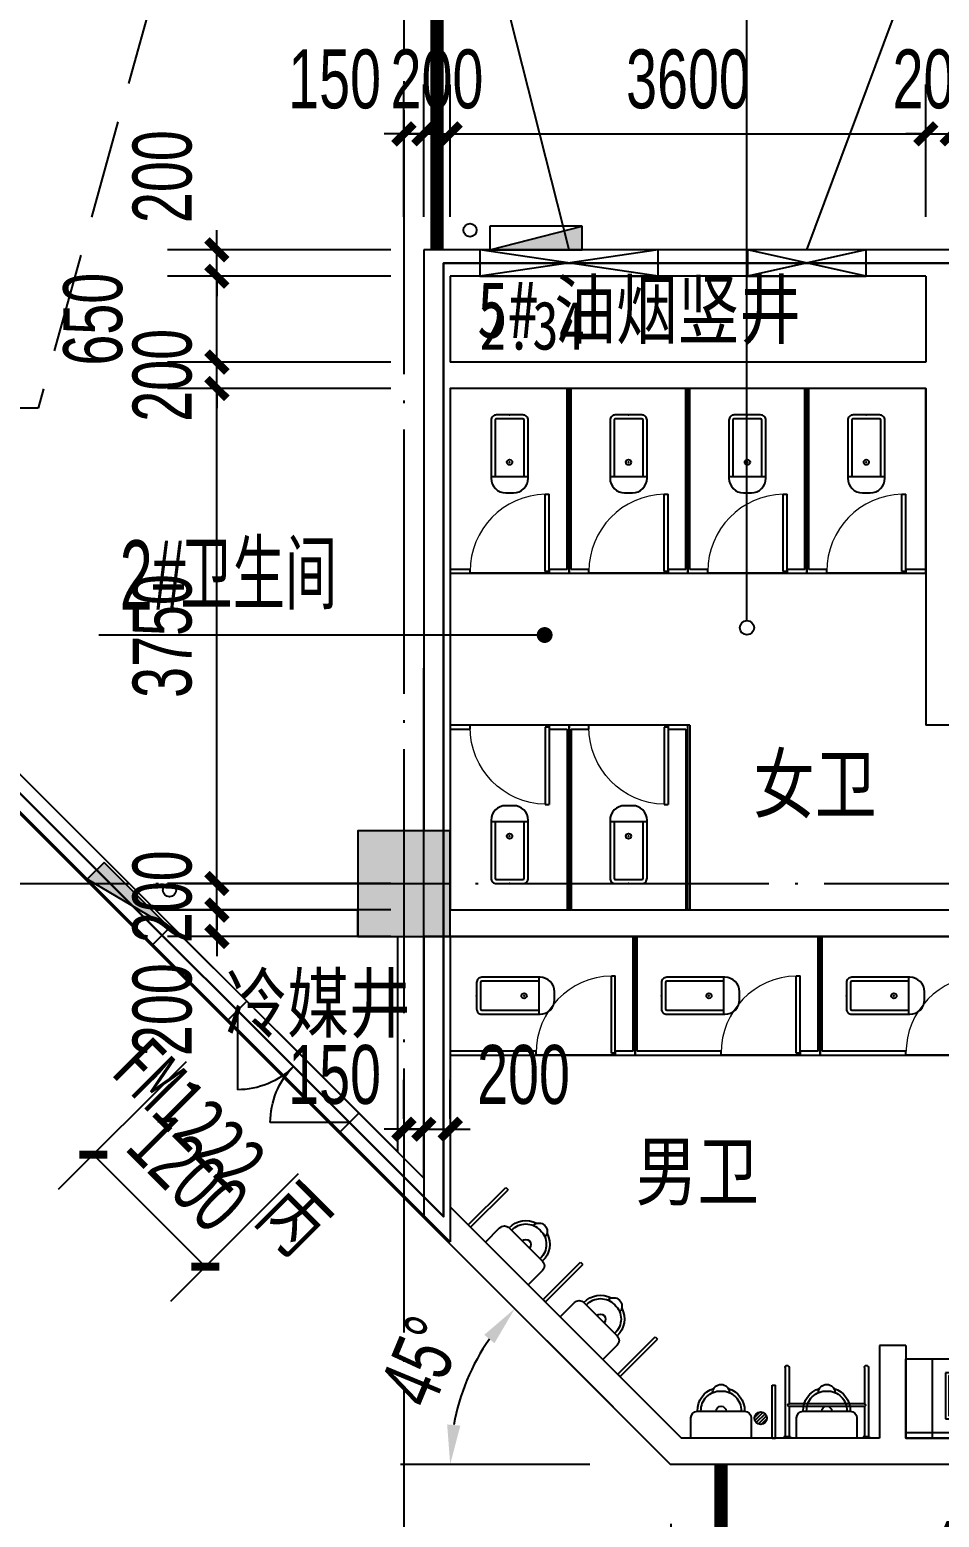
# Model space of a CAD drawing. Extents: x -409435 to 356702, y -107829 to 330904.
# Drawn here: x 92568 to 99452, y 11900 to 23167 of the extents above; entities that cross this region are included whole.
import ezdxf
from ezdxf.xclip import XClip

# ---------------------------------------------------------------- set-up
doc = ezdxf.new("R2010")
doc.units = 0
doc.header["$LTSCALE"] = 1000
doc.header["$MEASUREMENT"] = 0
doc.header["$XCLIPFRAME"] = 0
for name, pattern in [('104-14# 核心筒$0$DOTE', [2.42, 2, -0.2, 0.02, -0.2]), ('X-104 14#平面$0$109 3#平面$0$DASH', [0.35, 0.25, -0.1]), ('X-104 14#平面$0$DASH', [0.35, 0.25, -0.1])]:
    doc.linetypes.add(name, pattern=pattern)
for name, color, linetype in [('01-标注_尺寸', 124, 'Continuous'), ('01-标注_符号', 200, 'Continuous'), ('104-14# 核心筒$0$02-TEXT_标注', 130, 'Continuous'), ('104-14# 核心筒$0$A-I_卫-洁具', 241, 'Continuous'), ('104-14# 核心筒$0$A-I_卫-隔断', 214, 'Continuous'), ('104-14# 核心筒$0$A-TECH_水', 3, 'Continuous'), ('104-14# 核心筒$0$A-TECH_结构', 21, 'Continuous'), ('104-14# 核心筒$0$A_AXIS-轴线', 36, '104-14# 核心筒$0$DOTE'), ('104-14# 核心筒$0$A_STR-砌块墙', 121, 'Continuous'), ('104-14# 核心筒$0$A_STR-砼柱', 51, 'Continuous'), ('104-14# 核心筒$0$LVTRY', 6, 'Continuous'), ('PUB_HATCH', 8, 'Continuous'), ('X-104 14#平面$0$01-标注_符号', 200, 'Continuous'), ('X-104 14#平面$0$02-TEXT_标注', 130, 'Continuous'), ('X-104 14#平面$0$A-SUR_吊顶', 40, 'Continuous'), ('X-104 14#平面$0$A-TECH_暖通', 6, 'Continuous'), ('X-104 14#平面$0$A-TECH_水', 3, 'Continuous'), ('X-104 14#平面$0$A_STR-砌块墙', 121, 'Continuous'), ('X-104 14#平面$0$DOOR_FIRE', 220, 'Continuous'), ('X-104 14#平面$0$DOOR_FIRE_TEXT', 7, 'Continuous'), ('X-104 14#平面$0$DUCT-新风管立管', 3, 'Continuous'), ('X-104 14#平面$0$挡烟垂壁', 5, 'Continuous'), ('建-标注-索引', 75, 'Continuous')]:
    doc.layers.add(name, color=color, linetype=linetype)
doc.layers.add('104-14# 核心筒$0$04-不打印_辅助线', color=165, linetype='Continuous', plot=False)
doc.layers.add('X-104 14#平面$0$000套内', color=226, linetype='Continuous', lineweight=30, plot=False)
doc.styles.add('104-14# 核心筒$0$_TCH_SPACE', font='STXIHEI_0.TTF', dxfattribs={"width": 0.8, "height": 5})
doc.styles.add('104-14# 核心筒$0$Standard', font='STXIHEI_0.TTF', dxfattribs={"width": 0.8})
doc.styles.add('_TCH_DIM_T3', font='ros.shx', dxfattribs={"width": 0.705882, "bigfont": 'jd.shx'})
doc.styles.add('X-104 14#平面$0$_TCH_DIM', font='ros.shx', dxfattribs={"width": 0.8, "bigfont": 'jd.shx'})
doc.styles.add('X-104 14#平面$0$_TCH_WINDOW', font='STXIHEI_0.TTF', dxfattribs={"width": 0.75, "height": 3.5})
doc.styles.add('X-104 14#平面$0$Standard', font='STXIHEI_0.TTF', dxfattribs={"width": 0.8})
doc.dimstyles.new('_TCH_ARCH&&150', dxfattribs={"dimtxt": 446.25, "dimasz": 150, "dimexe": 375, "dimexo": 450, "dimgap": 189.375, "dimtad": 1, "dimdec": 0, "dimzin": 0, "dimdsep": 46, "dimtxsty": '_TCH_DIM_T3', "dimblk": 'ARCHTICK', "dimcen": 0.09, "dimclrt": 7, "dimazin": 2, "dimtfac": 1, "dimtdec": 0, "dimtix": 1, "dimtmove": 2, "dimatfit": 3, "dimfxl": 0, "dimtolj": 1, "dimtzin": 0, "dimarcsym": 0})
doc.dimstyles.new('_TCH_ARROW&&150', dxfattribs={"dimtxt": 446.25, "dimasz": 300, "dimexe": 375, "dimexo": 450, "dimgap": 150, "dimtad": 1, "dimdec": 0, "dimzin": 0, "dimdsep": 46, "dimtxsty": '_TCH_DIM_T3', "dimcen": 0.09, "dimclrt": 7, "dimazin": 2, "dimtfac": 1, "dimtdec": 0, "dimtix": 1, "dimtmove": 2, "dimatfit": 3, "dimfxl": 0, "dimtolj": 1, "dimtzin": 0, "dimarcsym": 0})

# ---------------------------------------------------------------- blocks, each defined once
blk = doc.blocks.new('104-14# 核心筒$0$jhat')
for p, q in [((-395, -250), (-395, 250)), ((-395, 250), (-45, 250)), ((-45, 250), (-45, 12)), ((-220, 32), (-220, 5)), ((-125, 8), (12, 14)), ((-125, 8), (-125, -8)), ((12, 14), (12, -14)), ((-225, 0), (-254, 0)), ((-220, -5), (-220, -33)), ((-187, 0), (-215, 0)), ((-125, -8), (12, -14)), ((-45, -12), (-45, -250)), ((-45, -250), (-395, -250))]:
    blk.add_line(p, q)
at = {"color": 8}
blk.add_lwpolyline([(-70, -11), (-70, -225), (-370, -225), (-370, 225), (-70, 225), (-70, 11)], dxfattribs=at)
at = {"ltscale": 1000, "const_width": 0.84}
blk.add_lwpolyline([(-220, 0, 1), (-220, 0, 1)], format="xyb", close=True, dxfattribs=at)
for points in [[(7, 81), (30, 81), (30, 51), (7, 51)], [(12, -21), (30, -21), (30, 21), (12, 21)], [(7, -81), (30, -81), (30, -51), (7, -51)]]:
    blk.add_lwpolyline(points, close=True)
blk.add_circle((-220, 0), 25.2)
at = {"layer": '104-14# 核心筒$0$04-不打印_辅助线'}
blk.add_lwpolyline([(100, -350), (100, 350), (-500, 350), (-500, -350)], close=True, dxfattribs=at)
blk = doc.blocks.new('104-14# 核心筒$0$$lvtry$00000200')
at = {"color": 0}
for p, q in [((-110, -40, 0), (-110, -470, 0)), ((100, -30, 0), (-100, -30, 0)), ((110, -470, 0), (110, -40, 0))]:
    blk.add_line(p, q, dxfattribs=at)
at = {"color": 0, "elevation": 0}
blk.add_lwpolyline([(100, 0), (-100, 0, 0.414214), (-140, -40), (-140, -480, 0.414214), (-30, -590), (30, -590, 0.414214), (140, -480), (140, -40, 0.414214)], format="xyb", close=True, dxfattribs=at)
blk.add_lwpolyline([(140, -470), (-140, -470)], dxfattribs=at)
at = {"color": 0}
blk.add_circle((0, -359, 0), 20, dxfattribs=at)
for centre, start, end in [((-100, -40, 0), 90, 180), ((100, -40, 0), 0, 90)]:
    blk.add_arc(centre, 10, start, end, dxfattribs=at)
for p in [(0, 0), (0, -359, 0)]:
    blk.add_point(p, dxfattribs=at)
blk = doc.blocks.new('104-14# 核心筒$0$hgfasg')
at = {"layer": '104-14# 核心筒$0$04-不打印_辅助线'}
blk.add_lwpolyline([(-450, 1400), (450, 1400), (450, 0), (-450, 0)], close=True, dxfattribs=at)
at = {"yscale": -1}
blk.add_blockref('104-14# 核心筒$0$$lvtry$00000200', (0, 200), dxfattribs=at)
blk = doc.blocks.new('104-14# 核心筒$0$A-toilet-F2$0$A-toilet-F3$0$xb')
for p, q in [((-229, 152), (-229, 0)), ((178, 203), (-178, 203)), ((229, 0), (229, 152)), ((-229, 0), (229, 0))]:
    blk.add_line(p, q)
for centre, radius, start, end in [((-6, 210), 172, 106.6069, 182.1211), ((-6, 210), 146, 87.8789, 182.1211), ((0, 343), 63.5, 1.0707, 178.9293), ((6, 210), 146, 357.8789, 92.1211), ((6, 210), 172, 357.8789, 73.3931), ((0, 203), 38.1, 0, 180), ((-178, 152), 50.8, 90, 180), ((178, 152), 50.8, 0, 90)]:
    blk.add_arc(centre, radius, start, end)
blk = doc.blocks.new('104-14# 核心筒$0$A$C0B6E3E5F')
at = {"layer": '104-14# 核心筒$0$A-I_卫-隔断'}
for p, q in [((-12.5, 0), (-12.5, 400)), ((-12.5, 400), (12.5, 400)), ((12.5, 0), (12.5, 400)), ((-12.5, 0), (12.5, 0))]:
    blk.add_line(p, q, dxfattribs=at)
blk = doc.blocks.new('104-14# 核心筒$0$104-8910 核心筒$0$fraehtj')
for p, q in [((-535, 315), (-10, 315)), ((-535, 285), (-260, 285)), ((-260, -285), (-260, 285)), ((-240, -285), (-240, 285)), ((-240, 285), (-10, 285)), ((-10, 275), (-10, 325)), ((-10, 325), (0, 325)), ((-10, 275), (0, 275)), ((-535, -285), (-260, -285)), ((-535, -315), (-10, -315)), ((-240, -285), (-10, -285)), ((-10, -325), (-10, -275)), ((-10, -275), (0, -275)), ((-10, -325), (0, -325))]:
    blk.add_line(p, q)
for centre, radius, start, end in [((-535, 300), 15, 90, 270), ((-250, 285), 10, 360, 180), ((-535, -300), 15, 90, 270), ((-250, -285), 10, 180, 0)]:
    blk.add_arc(centre, radius, start, end)
blk = doc.blocks.new('104-14# 核心筒$0$$DorLib2D$00000001')
for p, q in [((0.45, 0.975), (0.5, 0.975)), ((0.45, 0), (0.45, 0.975)), ((0.5, 0), (0.5, 0.975)), ((0.5, 0), (0.45, 0))]:
    blk.add_line(p, q)
at = {"lineweight": 13}
blk.add_arc((0.475, 0), 0.975, 91.4693, 180, dxfattribs=at)
blk = doc.blocks.new('_FZH')
blk.add_lwpolyline([(-0.5, -0.5), (0.5, -0.5), (0.5, 0.5), (-0.5, 0.5)], close=True)
at = {"layer": 'PUB_HATCH'}
blk.add_solid([(-0.5, -0.5), (0.5, -0.5), (-0.5, 0.5), (0.5, 0.5)], dxfattribs=at)
blk = doc.blocks.new('104-14# 核心筒$0$$TwtSys$00000141')
for p, q in [((-94, 8), (-10, 92)), ((-94, 8), (-10, 92)), ((-87, -35), (35, 87)), ((-87, -35), (35, 87)), ((-66, -66), (66, 66)), ((-66, -66), (66, 66)), ((-32, -87), (88, 33)), ((-32, -87), (88, 33)), ((11, -92), (92, -11)), ((11, -92), (92, -11))]:
    blk.add_line(p, q)
blk.add_circle((0, 0), 94)
blk.add_circle((0, 0), 94)
blk = doc.blocks.new('104-14# 核心筒')
at = {"layer": '104-14# 核心筒$0$A-I_卫-洁具', "ltscale": 0.1}
blk.add_lwpolyline([(101650, 12500), (99200, 12500), (99200, 13100), (101650, 13100)], dxfattribs=at)
blk.add_lwpolyline([(99200, 12500), (102250, 12500), (102250, 12540), (99200, 12540)], close=True, dxfattribs=at)
at = {"layer": '104-14# 核心筒$0$A-I_卫-隔断'}
for p, q in [((96635, 19080), (96635, 20450)), ((96635, 20450), (96665, 20450)), ((96665, 19080), (96665, 20450)), ((97535, 19080), (97535, 20450)), ((97535, 20450), (97565, 20450)), ((97565, 19080), (97565, 20450)), ((98435, 19080), (98435, 20450)), ((98435, 20450), (98465, 20450)), ((98465, 19080), (98465, 20450)), ((95900, 19080), (95750, 19080)), ((95750, 19080), (95750, 19050)), ((95750, 19050), (95900, 19050)), ((95900, 19050), (95900, 19080)), ((96500, 19050), (95900, 19050)), ((96635, 19080), (96500, 19080)), ((96500, 19080), (96500, 19050)), ((96500, 19050), (96650, 19050)), ((96650, 19050), (96800, 19050)), ((96800, 19080), (96665, 19080)), ((96800, 19050), (96800, 19080)), ((97400, 19050), (96800, 19050)), ((97535, 19080), (97400, 19080)), ((97400, 19080), (97400, 19050)), ((97400, 19050), (97550, 19050)), ((97550, 19050), (97700, 19050)), ((97700, 19080), (97565, 19080)), ((97700, 19050), (97700, 19080)), ((98300, 19050), (97700, 19050)), ((98435, 19080), (98300, 19080)), ((98300, 19080), (98300, 19050)), ((98300, 19050), (98450, 19050)), ((98450, 19050), (98600, 19050)), ((98600, 19080), (98465, 19080)), ((98600, 19050), (98600, 19080)), ((99200, 19050), (98600, 19050)), ((99350, 19080), (99200, 19080)), ((99200, 19080), (99200, 19050)), ((99200, 19050), (99350, 19050)), ((99350, 19050), (99350, 19080)), ((95900, 17900), (95750, 17900)), ((95750, 17900), (95750, 17870)), ((95750, 17870), (95900, 17870)), ((96500, 17900), (95900, 17900)), ((95900, 17870), (95900, 17900)), ((96650, 17900), (96500, 17900)), ((96500, 17900), (96500, 17870)), ((96500, 17870), (96635, 17870)), ((96635, 17870), (96635, 16500)), ((96800, 17900), (96650, 17900)), ((96665, 17870), (96665, 16500)), ((96665, 17870), (96800, 17870)), ((97400, 17900), (96800, 17900)), ((96800, 17870), (96800, 17900)), ((97565, 17900), (97400, 17900)), ((97400, 17900), (97400, 17870)), ((97400, 17870), (97535, 17870)), ((97535, 17870), (97535, 16500)), ((97565, 17900), (97565, 16500)), ((96665, 16500), (96635, 16500)), ((97565, 16500), (97535, 16500)), ((97135, 15430), (97135, 16300)), ((97135, 16300), (97165, 16300)), ((97165, 15430), (97165, 16300)), ((98535, 15430), (98535, 16300)), ((98535, 16300), (98565, 16300)), ((98565, 15430), (98565, 16300)), ((96400, 15430), (95750, 15430)), ((95750, 15430), (95750, 15400)), ((95750, 15400), (96400, 15400)), ((96400, 15400), (96400, 15430)), ((97000, 15400), (96400, 15400)), ((97135, 15430), (97000, 15430)), ((97000, 15430), (97000, 15400)), ((97000, 15400), (97150, 15400)), ((97150, 15400), (97800, 15400)), ((97800, 15430), (97165, 15430)), ((97800, 15400), (97800, 15430)), ((98400, 15400), (97800, 15400)), ((98535, 15430), (98400, 15430)), ((98400, 15430), (98400, 15400)), ((98400, 15400), (98550, 15400)), ((98550, 15400), (99200, 15400)), ((99200, 15430), (98565, 15430)), ((99200, 15400), (99200, 15430)), ((99800, 15400), (99200, 15400))]:
    blk.add_line(p, q, dxfattribs=at)
at = {"layer": '104-14# 核心筒$0$A-TECH_结构'}
blk.add_lwpolyline([(96307.9, 16700), (96307.9, 16700)], dxfattribs=at)
at = {"layer": '104-14# 核心筒$0$A_AXIS-轴线'}
for p, q in [((95400, 54018.4), (95400, -8545.1)), ((-24839, 16700), (120259.9, 16700))]:
    blk.add_line(p, q, dxfattribs=at)
at = {"layer": '104-14# 核心筒$0$A_STR-砌块墙'}
for p, q in [((95550, 21500), (95550, 20550)), ((99450, 21500), (95550, 21500)), ((102350, 21500), (99450, 21500)), ((95750, 21300), (95750, 20650)), ((99350, 21300), (95750, 21300)), ((99350, 21300), (99350, 20650)), ((99350, 20650), (95750, 20650)), ((95550, 20550), (95550, 17100)), ((95750, 20450), (95750, 17100)), ((99350, 20450), (95750, 20450)), ((99350, 20450), (99350, 18600)), ((99350, 18600), (99350, 17900)), ((99550, 17900), (99350, 17900)), ((95750, 16500), (100050, 16500)), ((95550, 16300), (95550, 14168.8)), ((95750, 16300), (99950, 16300)), ((95750, 16300), (95750, 14251.6)), ((95750, 14251.6), (97501.6, 12500)), ((95550, 14168.8), (97418.8, 12300)), ((99000, 13200), (99000, 12500)), ((99200, 13200), (99000, 13200)), ((99200, 13200), (99200, 12500)), ((99000, 12500), (97501.6, 12500)), ((102250, 12500), (99200, 12500)), ((99100, 12300), (97418.8, 12300)), ((102350, 12300), (99100, 12300))]:
    blk.add_line(p, q, dxfattribs=at)
at = {"rotation": 314.999999999999}
for p in [(95896, 14105.6), (96461.7, 13539.9), (97027.4, 12974.3)]:
    blk.add_blockref('104-14# 核心筒$0$A$C0B6E3E5F', p, dxfattribs=at)
blk.add_blockref('104-14# 核心筒$0$A$C0B6E3E5F', (98200.3, 12500))
at = {"layer": '104-14# 核心筒$0$A-I_卫-洁具', "ltscale": 0.1, "xscale": -1}
for name, p, rotation in [('104-14# 核心筒$0$hgfasg', (96200, 20450), 180), ('104-14# 核心筒$0$hgfasg', (97100, 20450), 180), ('104-14# 核心筒$0$hgfasg', (98000, 20450), 180), ('104-14# 核心筒$0$hgfasg', (98900, 20450), 180), ('104-14# 核心筒$0$hgfasg', (95750, 15850), 270), ('104-14# 核心筒$0$hgfasg', (97150, 15850), 270), ('104-14# 核心筒$0$hgfasg', (98550, 15850), 270), ('104-14# 核心筒$0$A-toilet-F2$0$A-toilet-F3$0$xb', (96178.8, 13822.8), 314.9999999997665), ('104-14# 核心筒$0$A-toilet-F2$0$A-toilet-F3$0$xb', (96744.5, 13257.1), 314.9999999997665), ('104-14# 核心筒$0$jhat', (99750, 12600), 90)]:
    blk.add_blockref(name, p, dxfattribs=dict(at, rotation=rotation))
for name, p in [('104-14# 核心筒$0$hgfasg', (96200, 16500)), ('104-14# 核心筒$0$hgfasg', (97100, 16500)), ('104-14# 核心筒$0$A-toilet-F2$0$A-toilet-F3$0$xb', (97800.3, 12500)), ('104-14# 核心筒$0$A-toilet-F2$0$A-toilet-F3$0$xb', (98600.3, 12500))]:
    blk.add_blockref(name, p, dxfattribs=at)
at = {"layer": '104-14# 核心筒$0$A-I_卫-隔断', "xscale": -600, "zscale": 30, "rotation": 180}
for p, yscale in [((96200, 19065), -600), ((97100, 19065), -600), ((98000, 19065), -600), ((98900, 19065), -600), ((96200, 17885), 600), ((97100, 17885), 600), ((96700, 15415), -600), ((98100, 15415), -600), ((99500, 15415), -600)]:
    blk.add_blockref('104-14# 核心筒$0$$DorLib2D$00000001', p, dxfattribs=dict(at, yscale=yscale))
at = {"layer": '104-14# 核心筒$0$A-TECH_水', "xscale": 0.5, "yscale": 0.5, "zscale": 0.5, "rotation": 180}
blk.add_blockref('104-14# 核心筒$0$$TwtSys$00000141', (98100.3, 12650.4), dxfattribs=at)
at = {"layer": '104-14# 核心筒$0$A_STR-砼柱', "xscale": 700, "yscale": 800, "zscale": 800}
blk.add_blockref('_FZH', (95400, 16700), dxfattribs=at)
at = {"layer": '104-14# 核心筒$0$LVTRY', "xscale": -1, "rotation": 90}
blk.add_blockref('104-14# 核心筒$0$104-8910 核心筒$0$fraehtj', (98600.3, 12500), dxfattribs=at)
at = {"layer": '104-14# 核心筒$0$02-TEXT_标注', "style": '104-14# 核心筒$0$Standard', "width": 0.8}
for s, p in [('女卫', (98043.5, 17240.3)), ('男卫', (97153.7, 14307.2))]:
    blk.add_text(s, height=428.14, dxfattribs=at).set_placement(p)
at = {"layer": '104-14# 核心筒$0$04-不打印_辅助线', "style": '104-14# 核心筒$0$_TCH_SPACE', "width": 0.8}
blk.add_text('2.34', height=366.98, dxfattribs=at).set_placement((95972.1, 20744.6))
blk = doc.blocks.new('X-104 14#平面$0$$TwtSys$00000434')
for p, q in [((-0.5, 0.5), (-0.5, -0.5)), ((-0.5, -0.5), (0.5, 0.5)), ((0.5, 0.5), (-0.5, 0.5)), ((0.5, -0.5), (0.5, 0.5)), ((-0.5, -0.5), (0.5, -0.5))]:
    blk.add_line(p, q)
blk.add_solid([(0.5, -0.5), (0.5, 0.5), (-0.5, -0.5)])
blk = doc.blocks.new('X-104 14#平面$0$A$C324F6C76')
at = {"layer": 'X-104 14#平面$0$A-TECH_水'}
for centre in [(-20000, 21650), (-22275, 16650)]:
    blk.add_circle(centre, 50, dxfattribs=at)
at = {"layer": 'X-104 14#平面$0$A-TECH_水', "zscale": 700}
for p, xscale, yscale, rotation in [((-19500, 21590), -700, -180, 179.9999999999973), ((-22586, 16549), 700, 180, 134.9999899820875)]:
    blk.add_blockref('X-104 14#平面$0$$TwtSys$00000434', p, dxfattribs=dict(at, xscale=xscale, yscale=yscale, rotation=rotation))
blk = doc.blocks.new('*U432')
blk.add_lwpolyline([(200, 0), (200, 1350), (0, 1350), (0, 0), (200, 0), (0, 1350), (0, 0), (200, 1350)])
blk = doc.blocks.new('*U422')
blk.add_lwpolyline([(200, 0), (200, 900), (0, 900), (0, 0), (200, 0), (0, 900), (0, 0), (200, 900)])
blk = doc.blocks.new('X-104 14#平面$0$sdfjladfiididid')
at = {"layer": 'X-104 14#平面$0$A-TECH_暖通', "rotation": 90}
for name, p in [('*U432', (97325, 21300)), ('*U422', (98900, 21300))]:
    blk.add_blockref(name, p, dxfattribs=at)
blk = doc.blocks.new('X-104 14#平面$0$$DorLib2D$00000116')
at = {"color": 0}
for p, q in [((-0.5, 0), (-0.1464, 0.3536)), ((0.5, 0), (0.1464, 0.3536))]:
    blk.add_line(p, q, dxfattribs=at)
for centre, start, end in [((-0.5, 0), 0, 45), ((0.5, 0), 135, 180)]:
    blk.add_arc(centre, 0.5, start, end, dxfattribs=at)
blk = doc.blocks.new('X-104 14#平面')
blk.add_line((95550, 14469.2), (95550, 18332))
at = {"layer": 'Defpoints', "color": 1}
blk.add_lwpolyline([(116600.2, 11900), (107450, 11900), (107450, 21300), (102350, 21300), (102350, 18700), (104750, 18700), (104750, 16300), (100150, 16300), (100150, 14800), (104750, 14800), (104750, 12300), (97418.8, 12300), (77552.9, 32183.5), (74724.4, 29355.1), (86750, 17329.5), (86750, 10200), (93750, 10200), (93750, 7900), (95050, 7900), (95050, 8100), (100667.2, 8100), (110242.7, 1395.5), (116600.2, 10475)], close=True, dxfattribs=at)
at = {"layer": 'X-104 14#平面$0$000套内'}
blk.add_lwpolyline([(96133, 32326.4), (85535.9, 35276.2), (87132.4, 41014.3), (83542.7, 42013), (76213.2, 35359.5), (78361.9, 32992.5), (77623.6, 32254.2), (95700, 14177.8), (95700, 21400), (113750, 21400), (113750, 26000), (116750.2, 26000), (116750.2, 38348.2), (99169.4, 43239.7)], close=True, dxfattribs=at)
at = {"layer": 'X-104 14#平面$0$01-标注_符号'}
for p, q in [((94980.4, 18582.7), (93090.9, 18582.7)), ((96465.1, 18582.7), (94980.4, 18582.7))]:
    blk.add_line(p, q, dxfattribs=at)
at = {"layer": 'X-104 14#平面$0$01-标注_符号', "const_width": 60}
blk.add_lwpolyline([(96495.1, 18582.7, 1), (96435.1, 18582.7, 1)], format="xyb", close=True, dxfattribs=at)
at = {"layer": 'X-104 14#平面$0$A-SUR_吊顶', "linetype": 'X-104 14#平面$0$109 3#平面$0$DASH', "ltscale": 3}
blk.add_lwpolyline([(109062.3, -4432.1), (119297.3, 10714.5), (117562.9, 11100.5), (120741.8, 38794.6), (99426.9, 44725), (92631.2, 20300), (86987.2, 20300), (86987.2, 21500), (8392.2, 21500), (5688.7, 8781.2), (-2733.6, 10571.4), (-6009.8, -4841.7), (40178.1, -2825.1), (39845.1, -4916.4), (83845.6, -2647.5)], close=True, dxfattribs=at)
at = {"layer": 'X-104 14#平面$0$A_STR-砌块墙'}
for p, q in [((93519.2, 16500), (83280.4, 26738.8)), ((83139, 26597.3), (93407, 16329.3)), ((95050, 16500), (93519.2, 16500)), ((95050, 16300), (95050, 16500)), ((93407, 16329.3), (94068.9, 15667.4)), ((95050, 16300), (93719.2, 16300)), ((94210.3, 15808.9), (93719.2, 16300)), ((95550, 16300), (95550, 14469.2)), ((95750, 16300), (95550, 16300)), ((95750, 16300), (95750, 13986.3)), ((94068.9, 15667.4), (94210.3, 15808.9)), ((95058.9, 14960.3), (94917.4, 14818.9)), ((95550, 14469.2), (95058.9, 14960.3)), ((94917.4, 14818.9), (95750, 13986.3))]:
    blk.add_line(p, q, dxfattribs=at)
at = {"layer": 'X-104 14#平面$0$DOOR_FIRE'}
for p, q in [((94210.3, 15808.9), (95058.9, 14960.3)), ((94068.9, 15667.4), (94917.4, 14818.9))]:
    blk.add_line(p, q, dxfattribs=at)
at = {"layer": 'X-104 14#平面$0$DUCT-新风管立管', "color": 1}
blk.add_lwpolyline([(95350, 14669.2), (93519.2, 16500), (95050, 16500), (95050, 16300), (95350, 16300)], close=True, dxfattribs=at)
at = {"layer": 'X-104 14#平面$0$挡烟垂壁', "linetype": 'X-104 14#平面$0$DASH', "ltscale": 2, "const_width": 100}
for points in [[(95650, 21500), (95650, 25300)], [(97800, 8100), (97800, 12300)]]:
    blk.add_lwpolyline(points, dxfattribs=at)
ref = blk.add_blockref('104-14# 核心筒', (0, 0))
XClip(ref).set_block_clipping_path([(-38664.3623821461, -25500), (139216.5485069363, 330900)])
for name, p in [('X-104 14#平面$0$A$C324F6C76', (115900, 0)), ('X-104 14#平面$0$sdfjladfiididid', (0, 0))]:
    blk.add_blockref(name, p)
at = {"layer": 'X-104 14#平面$0$DOOR_FIRE', "xscale": 1200, "yscale": -1200, "zscale": 200, "rotation": 314.9999999999998}
blk.add_blockref('X-104 14#平面$0$$DorLib2D$00000116', (94563.9, 15313.9), dxfattribs=at)
at = {"layer": 'X-104 14#平面$0$02-TEXT_标注'}
for s, height, style, width, p in [('油烟竖井', 428.14, 'X-104 14#平面$0$Standard', 0.8, (96537.3, 20833.4, 3000)), ('5#', 428.14, 'X-104 14#平面$0$Standard', 0.8, (95953.2, 20833.4, 3000)), ('2#', 525, 'X-104 14#平面$0$_TCH_DIM', 0.64, (93248.4, 18775.2)), ('卫生间', 520.93, 'X-104 14#平面$0$_TCH_DIM', 0.8, (93707.6, 18775.2)), ('冷媒井', 428.14, 'X-104 14#平面$0$Standard', 0.8, (94048.9, 15579.6))]:
    blk.add_text(s, height=height, dxfattribs=dict(at, style=style, width=width)).set_placement(p)
at = {"layer": 'X-104 14#平面$0$DOOR_FIRE_TEXT', "style": 'X-104 14#平面$0$_TCH_WINDOW', "width": 0.75}
for s, height, p in [('FM1222', 428.14, (93167, 15264.8)), ('丙', 428.1, (94267.3, 14164.5))]:
    blk.add_text(s, height=height, rotation=315, dxfattribs=at).set_placement(p)
blk = doc.blocks.new('sjdfadsfiididdi')
at = {"layer": '建-标注-索引'}
for p, q in [((96650, 21500), (96035, 23935)), ((98450, 21500), (99358, 23935))]:
    blk.add_line(p, q, dxfattribs=at)
blk = doc.blocks.new('_ArchTick')
at = {"color": 0, "linetype": 'ByBlock', "const_width": 0.4}
blk.add_lwpolyline([(-0.5, -0.5), (0.5, 0.5)], dxfattribs=at)
blk = doc.blocks.new('*D1173')
at = {"layer": '01-标注_尺寸', "color": 0, "lineweight": -2, "transparency": 16777216}
for p, q in [((97419, 11850), (97419, 10858)), ((102250, 11850), (102250, 10858)), ((97419, 11233), (102250, 11233))]:
    blk.add_line(p, q, dxfattribs=at)
at = {"layer": 'Defpoints', "color": 0, "transparency": 16777216}
for p in [(97419, 12300), (102250, 12300), (102250, 11233)]:
    blk.add_point(p, dxfattribs=at)
at = {"layer": '01-标注_尺寸', "color": 0, "lineweight": -2, "transparency": 16777216, "xscale": 150, "yscale": 150, "zscale": 150, "rotation": 180}
blk.add_blockref('_ArchTick', (97419, 11233), dxfattribs=at)
at = {"layer": '01-标注_尺寸', "color": 0, "lineweight": -2, "transparency": 16777216, "xscale": 150, "yscale": 150, "zscale": 150}
blk.add_blockref('_ArchTick', (102250, 11233), dxfattribs=at)
at = {"layer": '01-标注_尺寸', "color": 7, "transparency": 16777216, "insert": (99834, 11645), "char_height": 446.2, "attachment_point": 5, "style": '_TCH_DIM_T3'}
blk.add_mtext('\\A1;4831', dxfattribs=at)
blk = doc.blocks.new('*D1177')
at = {"layer": '01-标注_尺寸', "color": 0, "lineweight": -2, "transparency": 16777216}
for p, q in [((95400, 21750), (95400, 22754)), ((95550, 21750), (95550, 22754)), ((95400, 22379), (95250, 22379)), ((95400, 22379), (95550, 22379)), ((95550, 22379), (95700, 22379))]:
    blk.add_line(p, q, dxfattribs=at)
at = {"layer": 'Defpoints', "color": 0, "transparency": 16777216}
for p in [(95550, 22379), (95400, 21300), (95550, 21300)]:
    blk.add_point(p, dxfattribs=at)
at = {"layer": '01-标注_尺寸', "color": 0, "lineweight": -2, "transparency": 16777216, "xscale": 150, "yscale": 150, "zscale": 150}
blk.add_blockref('_ArchTick', (95400, 22379), dxfattribs=at)
at = {"layer": '01-标注_尺寸', "color": 0, "lineweight": -2, "transparency": 16777216, "xscale": 150, "yscale": 150, "zscale": 150, "rotation": 180}
blk.add_blockref('_ArchTick', (95550, 22379), dxfattribs=at)
at = {"layer": '01-标注_尺寸', "color": 7, "transparency": 16777216, "insert": (94875, 22792), "char_height": 446.2, "attachment_point": 5, "style": '_TCH_DIM_T3'}
blk.add_mtext('\\A1;150', dxfattribs=at)
blk = doc.blocks.new('*D1178')
at = {"layer": '01-标注_尺寸', "color": 0, "lineweight": -2, "transparency": 16777216}
for p, q in [((95550, 21750), (95550, 22754)), ((95750, 21750), (95750, 22754)), ((95550, 22379), (95400, 22379)), ((95550, 22379), (95750, 22379)), ((95750, 22379), (95900, 22379))]:
    blk.add_line(p, q, dxfattribs=at)
at = {"layer": 'Defpoints', "color": 0, "transparency": 16777216}
for p in [(95750, 22379), (95550, 21300), (95750, 21300)]:
    blk.add_point(p, dxfattribs=at)
at = {"layer": '01-标注_尺寸', "color": 0, "lineweight": -2, "transparency": 16777216, "xscale": 150, "yscale": 150, "zscale": 150}
blk.add_blockref('_ArchTick', (95550, 22379), dxfattribs=at)
at = {"layer": '01-标注_尺寸', "color": 0, "lineweight": -2, "transparency": 16777216, "xscale": 150, "yscale": 150, "zscale": 150, "rotation": 180}
blk.add_blockref('_ArchTick', (95750, 22379), dxfattribs=at)
at = {"layer": '01-标注_尺寸', "color": 7, "transparency": 16777216, "insert": (95650, 22792), "char_height": 446.2, "attachment_point": 5, "style": '_TCH_DIM_T3'}
blk.add_mtext('\\A1;200', dxfattribs=at)
blk = doc.blocks.new('*D1179')
at = {"layer": '01-标注_尺寸', "color": 0, "lineweight": -2, "transparency": 16777216}
for p, q in [((95750, 21750), (95750, 22754)), ((99350, 21750), (99350, 22754)), ((95750, 22379), (99350, 22379))]:
    blk.add_line(p, q, dxfattribs=at)
at = {"layer": 'Defpoints', "color": 0, "transparency": 16777216}
for p in [(99350, 22379), (95750, 21300), (99350, 21300)]:
    blk.add_point(p, dxfattribs=at)
at = {"layer": '01-标注_尺寸', "color": 0, "lineweight": -2, "transparency": 16777216, "xscale": 150, "yscale": 150, "zscale": 150, "rotation": 180}
blk.add_blockref('_ArchTick', (95750, 22379), dxfattribs=at)
at = {"layer": '01-标注_尺寸', "color": 0, "lineweight": -2, "transparency": 16777216, "xscale": 150, "yscale": 150, "zscale": 150}
blk.add_blockref('_ArchTick', (99350, 22379), dxfattribs=at)
at = {"layer": '01-标注_尺寸', "color": 7, "transparency": 16777216, "insert": (97550, 22792), "char_height": 446.2, "attachment_point": 5, "style": '_TCH_DIM_T3'}
blk.add_mtext('\\A1;3600', dxfattribs=at)
blk = doc.blocks.new('*D1180')
at = {"layer": '01-标注_尺寸', "color": 0, "lineweight": -2, "transparency": 16777216}
for p, q in [((99350, 21750), (99350, 22754)), ((99550, 21750), (99550, 22754)), ((99350, 22379), (99200, 22379)), ((99350, 22379), (99550, 22379)), ((99550, 22379), (99700, 22379))]:
    blk.add_line(p, q, dxfattribs=at)
at = {"layer": 'Defpoints', "color": 0, "transparency": 16777216}
for p in [(99550, 22379), (99350, 21300), (99550, 21300)]:
    blk.add_point(p, dxfattribs=at)
at = {"layer": '01-标注_尺寸', "color": 0, "lineweight": -2, "transparency": 16777216, "xscale": 150, "yscale": 150, "zscale": 150}
blk.add_blockref('_ArchTick', (99350, 22379), dxfattribs=at)
at = {"layer": '01-标注_尺寸', "color": 0, "lineweight": -2, "transparency": 16777216, "xscale": 150, "yscale": 150, "zscale": 150, "rotation": 180}
blk.add_blockref('_ArchTick', (99550, 22379), dxfattribs=at)
at = {"layer": '01-标注_尺寸', "color": 7, "transparency": 16777216, "insert": (99450, 22792), "char_height": 446.2, "attachment_point": 5, "style": '_TCH_DIM_T3'}
blk.add_mtext('\\A1;200', dxfattribs=at)
blk = doc.blocks.new('*D1184')
at = {"layer": '01-标注_尺寸', "color": 0, "lineweight": -2, "transparency": 16777216}
for p, q in [((93984, 16500), (93984, 16650)), ((95300, 16500), (93609, 16500)), ((93984, 16300), (93984, 16500)), ((95300, 16300), (93609, 16300)), ((93984, 16300), (93984, 16150))]:
    blk.add_line(p, q, dxfattribs=at)
at = {"layer": 'Defpoints', "color": 0, "transparency": 16777216}
for p in [(93984, 16500), (95750, 16500), (95750, 16300)]:
    blk.add_point(p, dxfattribs=at)
at = {"layer": '01-标注_尺寸', "color": 0, "lineweight": -2, "transparency": 16777216, "xscale": 150, "yscale": 150, "zscale": 150}
for p, rotation in [((93984, 16500), 270), ((93984, 16300), 90)]:
    blk.add_blockref('_ArchTick', p, dxfattribs=dict(at, rotation=rotation))
at = {"layer": '01-标注_尺寸', "color": 7, "transparency": 16777216, "insert": (93572, 15745), "char_height": 446.2, "attachment_point": 5, "rotation": 90, "style": '_TCH_DIM_T3'}
blk.add_mtext('\\A1;200', dxfattribs=at)
blk = doc.blocks.new('*D1185')
at = {"layer": '01-标注_尺寸', "color": 0, "lineweight": -2, "transparency": 16777216}
for p, q in [((93984, 16700), (93984, 16850)), ((95300, 16700), (93609, 16700)), ((93984, 16500), (93984, 16700)), ((95300, 16500), (93609, 16500)), ((93984, 16500), (93984, 16350))]:
    blk.add_line(p, q, dxfattribs=at)
at = {"layer": 'Defpoints', "color": 0, "transparency": 16777216}
for p in [(93984, 16700), (95750, 16700), (95750, 16500)]:
    blk.add_point(p, dxfattribs=at)
at = {"layer": '01-标注_尺寸', "color": 0, "lineweight": -2, "transparency": 16777216, "xscale": 150, "yscale": 150, "zscale": 150}
for p, rotation in [((93984, 16700), 270), ((93984, 16500), 90)]:
    blk.add_blockref('_ArchTick', p, dxfattribs=dict(at, rotation=rotation))
at = {"layer": '01-标注_尺寸', "color": 7, "transparency": 16777216, "insert": (93572, 16600), "char_height": 446.2, "attachment_point": 5, "rotation": 90, "style": '_TCH_DIM_T3'}
blk.add_mtext('\\A1;200', dxfattribs=at)
blk = doc.blocks.new('*D1186')
at = {"layer": '01-标注_尺寸', "color": 0, "lineweight": -2, "transparency": 16777216}
for p, q in [((95300, 20450), (93609, 20450)), ((93984, 16700), (93984, 20450)), ((95300, 16700), (93609, 16700))]:
    blk.add_line(p, q, dxfattribs=at)
at = {"layer": 'Defpoints', "color": 0, "transparency": 16777216}
for p in [(93984, 20450), (95750, 20450), (95750, 16700)]:
    blk.add_point(p, dxfattribs=at)
at = {"layer": '01-标注_尺寸', "color": 0, "lineweight": -2, "transparency": 16777216, "xscale": 150, "yscale": 150, "zscale": 150}
for p, rotation in [((93984, 20450), 90), ((93984, 16700), 270)]:
    blk.add_blockref('_ArchTick', p, dxfattribs=dict(at, rotation=rotation))
at = {"layer": '01-标注_尺寸', "color": 7, "transparency": 16777216, "insert": (93572, 18575), "char_height": 446.2, "attachment_point": 5, "rotation": 90, "style": '_TCH_DIM_T3'}
blk.add_mtext('\\A1;3750', dxfattribs=at)
blk = doc.blocks.new('*D1187')
at = {"layer": '01-标注_尺寸', "color": 0, "lineweight": -2, "transparency": 16777216}
for p, q in [((93984, 20650), (93984, 20800)), ((95300, 20650), (93609, 20650)), ((93984, 20450), (93984, 20650)), ((95300, 20450), (93609, 20450)), ((93984, 20450), (93984, 20300))]:
    blk.add_line(p, q, dxfattribs=at)
at = {"layer": 'Defpoints', "color": 0, "transparency": 16777216}
for p in [(93984, 20650), (95750, 20650), (95750, 20450)]:
    blk.add_point(p, dxfattribs=at)
at = {"layer": '01-标注_尺寸', "color": 0, "lineweight": -2, "transparency": 16777216, "xscale": 150, "yscale": 150, "zscale": 150}
for p, rotation in [((93984, 20650), 270), ((93984, 20450), 90)]:
    blk.add_blockref('_ArchTick', p, dxfattribs=dict(at, rotation=rotation))
at = {"layer": '01-标注_尺寸', "color": 7, "transparency": 16777216, "insert": (93572, 20550), "char_height": 446.2, "attachment_point": 5, "rotation": 90, "style": '_TCH_DIM_T3'}
blk.add_mtext('\\A1;200', dxfattribs=at)
blk = doc.blocks.new('*D1188')
at = {"layer": '01-标注_尺寸', "color": 0, "lineweight": -2, "transparency": 16777216}
for p, q in [((95300, 21300), (93609, 21300)), ((93984, 20650), (93984, 21300)), ((95300, 20650), (93609, 20650))]:
    blk.add_line(p, q, dxfattribs=at)
at = {"layer": 'Defpoints', "color": 0, "transparency": 16777216}
for p in [(93984, 21300), (95750, 21300), (95750, 20650)]:
    blk.add_point(p, dxfattribs=at)
at = {"layer": '01-标注_尺寸', "color": 0, "lineweight": -2, "transparency": 16777216, "xscale": 150, "yscale": 150, "zscale": 150}
for p, rotation in [((93984, 21300), 90), ((93984, 20650), 270)]:
    blk.add_blockref('_ArchTick', p, dxfattribs=dict(at, rotation=rotation))
at = {"layer": '01-标注_尺寸', "color": 7, "transparency": 16777216, "insert": (93047, 20975), "char_height": 446.2, "attachment_point": 5, "rotation": 90, "style": '_TCH_DIM_T3'}
blk.add_mtext('\\A1;650', dxfattribs=at)
blk = doc.blocks.new('*D1189')
at = {"layer": '01-标注_尺寸', "color": 0, "lineweight": -2, "transparency": 16777216}
for p, q in [((93984, 21500), (93984, 21650)), ((95300, 21500), (93609, 21500)), ((93984, 21300), (93984, 21500)), ((95300, 21300), (93609, 21300)), ((93984, 21300), (93984, 21150))]:
    blk.add_line(p, q, dxfattribs=at)
at = {"layer": 'Defpoints', "color": 0, "transparency": 16777216}
for p in [(93984, 21500), (95750, 21500), (95750, 21300)]:
    blk.add_point(p, dxfattribs=at)
at = {"layer": '01-标注_尺寸', "color": 0, "lineweight": -2, "transparency": 16777216, "xscale": 150, "yscale": 150, "zscale": 150}
for p, rotation in [((93984, 21500), 270), ((93984, 21300), 90)]:
    blk.add_blockref('_ArchTick', p, dxfattribs=dict(at, rotation=rotation))
at = {"layer": '01-标注_尺寸', "color": 7, "transparency": 16777216, "insert": (93572, 22055), "char_height": 446.2, "attachment_point": 5, "rotation": 90, "style": '_TCH_DIM_T3'}
blk.add_mtext('\\A1;200', dxfattribs=at)
blk = doc.blocks.new('*D1190')
at = {"layer": '01-标注_尺寸', "color": 0, "lineweight": -2, "transparency": 16777216}
for p, q in [((95400, 14919), (95400, 15214)), ((95550, 14919), (95550, 15214)), ((95400, 14839), (95250, 14839)), ((95400, 14839), (95550, 14839)), ((95550, 14839), (95700, 14839))]:
    blk.add_line(p, q, dxfattribs=at)
at = {"layer": 'Defpoints', "color": 0, "transparency": 16777216}
for p in [(95550, 14839), (95400, 14469), (95550, 14469)]:
    blk.add_point(p, dxfattribs=at)
at = {"layer": '01-标注_尺寸', "color": 0, "lineweight": -2, "transparency": 16777216, "xscale": 150, "yscale": 150, "zscale": 150}
blk.add_blockref('_ArchTick', (95400, 14839), dxfattribs=at)
at = {"layer": '01-标注_尺寸', "color": 0, "lineweight": -2, "transparency": 16777216, "xscale": 150, "yscale": 150, "zscale": 150, "rotation": 180}
blk.add_blockref('_ArchTick', (95550, 14839), dxfattribs=at)
at = {"layer": '01-标注_尺寸', "color": 7, "transparency": 16777216, "insert": (94875, 15251), "char_height": 446.2, "attachment_point": 5, "style": '_TCH_DIM_T3'}
blk.add_mtext('\\A1;150', dxfattribs=at)
blk = doc.blocks.new('*D1191')
at = {"layer": '01-标注_尺寸', "color": 0, "lineweight": -2, "transparency": 16777216}
for p, q in [((95550, 14919), (95550, 15214)), ((95750, 14919), (95750, 15214)), ((95550, 14839), (95400, 14839)), ((95550, 14839), (95750, 14839)), ((95750, 14839), (95900, 14839))]:
    blk.add_line(p, q, dxfattribs=at)
at = {"layer": 'Defpoints', "color": 0, "transparency": 16777216}
for p in [(95750, 14839), (95550, 14469), (95750, 14469)]:
    blk.add_point(p, dxfattribs=at)
at = {"layer": '01-标注_尺寸', "color": 0, "lineweight": -2, "transparency": 16777216, "xscale": 150, "yscale": 150, "zscale": 150}
blk.add_blockref('_ArchTick', (95550, 14839), dxfattribs=at)
at = {"layer": '01-标注_尺寸', "color": 0, "lineweight": -2, "transparency": 16777216, "xscale": 150, "yscale": 150, "zscale": 150, "rotation": 180}
blk.add_blockref('_ArchTick', (95750, 14839), dxfattribs=at)
at = {"layer": '01-标注_尺寸', "color": 7, "transparency": 16777216, "insert": (96305, 15251), "char_height": 446.2, "attachment_point": 5, "style": '_TCH_DIM_T3'}
blk.add_mtext('\\A1;200', dxfattribs=at)
blk = doc.blocks.new('*D2131')
at = {"layer": '01-标注_尺寸', "color": 0, "lineweight": -2, "transparency": 16777216}
for p, q in [((96986, 12733), (95974, 13745)), ((96806, 12300), (95375, 12300))]:
    blk.add_line(p, q, dxfattribs=at)
blk.add_arc((97419, 12300), 1669, 145.315, 169.685, dxfattribs=at)
at = {"layer": '01-标注_尺寸', "color": 0, "transparency": 16777216}
for points in [[(96008, 13282), (96085, 13218), (96239, 13480)], [(95827, 12594), (95727, 12603), (95750, 12300)]]:
    blk.add_solid(points, dxfattribs=at)
at = {"layer": 'Defpoints', "color": 0, "transparency": 16777216}
for p in [(95974, 13134), (97304, 12415), (97256, 12300), (97419, 12300)]:
    blk.add_point(p, dxfattribs=at)
at = {"layer": '01-标注_尺寸', "color": 7, "transparency": 16777216, "insert": (95532, 13081), "char_height": 446.2, "attachment_point": 5, "rotation": 67.5, "style": '_TCH_DIM_T3'}
blk.add_mtext('\\A1;45°', dxfattribs=at)
blk = doc.blocks.new('*D2132')
at = {"layer": '01-标注_尺寸', "color": 0, "lineweight": -2, "transparency": 16777216}
for p, q in [((93751, 15349), (92783, 14382)), ((93048, 14647), (93897, 13798)), ((94599, 14501), (93632, 13533))]:
    blk.add_line(p, q, dxfattribs=at)
at = {"layer": 'Defpoints', "color": 0, "transparency": 16777216}
for p in [(94069, 15667), (94917, 14819), (93897, 13798)]:
    blk.add_point(p, dxfattribs=at)
at = {"layer": '01-标注_尺寸', "color": 0, "lineweight": -2, "transparency": 16777216, "xscale": 150, "yscale": 150, "zscale": 150}
for p, rotation in [((93048, 14647), 135.0000000000028), ((93897, 13798), 315.0000000000027)]:
    blk.add_blockref('_ArchTick', p, dxfattribs=dict(at, rotation=rotation))
at = {"layer": '01-标注_尺寸', "color": 7, "transparency": 16777216, "insert": (93764, 14514), "char_height": 446.2, "attachment_point": 5, "rotation": 315, "style": '_TCH_DIM_T3'}
blk.add_mtext('\\A1;1200', dxfattribs=at)

msp = doc.modelspace()

# ---------------------------------------------------------------- linework, layer by layer
at = {"layer": '01-标注_符号'}
msp.add_line((97996.4, 18691.7), (97996.4, 25194.7), dxfattribs=at)
msp.add_circle((97996.4, 18638), 53.8, dxfattribs=at)

# ---------------------------------------------------------------- block references
for name in ['X-104 14#平面', 'sjdfadsfiididdi']:
    msp.add_blockref(name, (0, 0))

# ---------------------------------------------------------------- dimensions: what is measured, and where the dimension line sits
at = {"layer": '01-标注_尺寸'}
for base, p1, p2, angle, picture, middle in [((95550, 22379.4), (95400, 21300), (95550, 21300), 360, '*D1177', (94875, 22791.9)), ((93984.3, 21500), (95750, 21300), (95750, 21500), 90, '*D1189', (93571.8, 22055)), ((93984.3, 21300), (95750, 20650), (95750, 21300), 90, '*D1188', (93046.8, 20975)), ((93984.3, 16500), (95750, 16300), (95750, 16500), 90, '*D1184', (93571.8, 15745)), ((95550, 14839), (95400, 14469.2), (95550, 14469.2), 0, '*D1190', (94875, 15251.5)), ((95750, 14839), (95550, 14469.2), (95750, 14469.2), 0, '*D1191', (96305, 15251.5))]:
    dim = msp.add_linear_dim(base=base, p1=p1, p2=p2, angle=angle, dimstyle='_TCH_ARCH&&150', dxfattribs=at)
    dim.commit()
    dim.dimension.update_dxf_attribs({"geometry": picture, "text_midpoint": middle, "dimtype": 161})
for p1, p2, distance, picture, middle in [((95550, 21300), (95750, 21300), 1079.4, '*D1178', (95650, 22791.9)), ((95750, 21300), (99350, 21300), 1079.4, '*D1179', (97550, 22791.9)), ((99350, 21300), (99550, 21300), 1079.4, '*D1180', (99450, 22791.9)), ((95750, 20450), (95750, 20650), 1765.7, '*D1187', (93571.8, 20550)), ((95750, 16700), (95750, 20450), 1765.7, '*D1186', (93571.8, 18575)), ((95750, 16500), (95750, 16700), 1765.7, '*D1185', (93571.8, 16600)), ((94068.9, 15667.4), (94917.4, 14818.9), -1443.4, '*D2132', (93764.2, 14514.2)), ((97418.8, 12300), (102250, 12300), -1067.4, '*D1173', (99834.4, 11645.1))]:
    dim = msp.add_aligned_dim(p1=p1, p2=p2, distance=distance, dimstyle='_TCH_ARCH&&150', dxfattribs=at)
    dim.commit()
    dim.dimension.update_dxf_attribs({"geometry": picture, "text_midpoint": middle})
dim = msp.add_angular_dim_3p(base=(95973.691, 13134.3206), center=(97418.7767, 12300), p1=(97303.9401, 12414.8365), p2=(97256.3733, 12300), dimstyle='_TCH_ARROW&&150', dxfattribs=at)
dim.commit()
dim.dimension.update_dxf_attribs({"geometry": '*D2131', "text_midpoint": (95532.4307, 13081.3501)})

doc.saveas('drawing.dxf')
